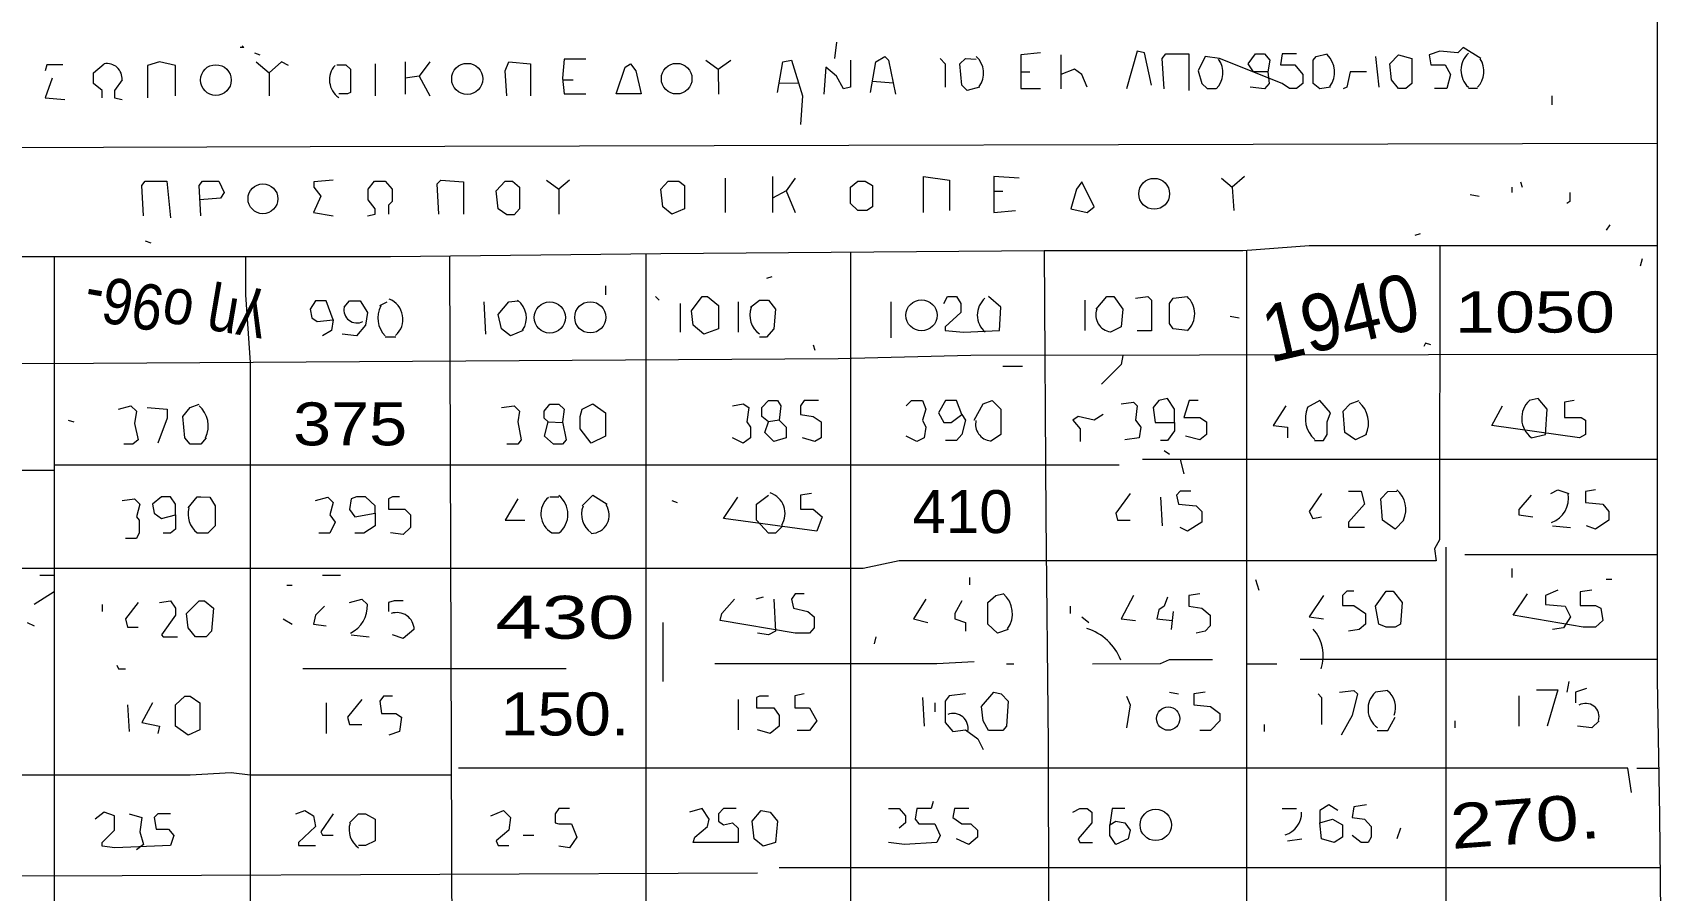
# Model space of a CAD drawing. Header units: metres. Extents: x 0.1 to 48.1, y 1.3 to 34.5.
# Drawn here: x 38.8 to 44.87, y 9.14 to 12.33 of the extents above; entities that cross this region are included whole.
import ezdxf

# ---------------------------------------------------------------- set-up
doc = ezdxf.new("R2010")
doc.units = ezdxf.units.M
for name, color, linetype, lineweight in [('P2D_GRAMMES', 7, 'Continuous', 18), ('P2D_MIKRA', 8, 'Continuous', 13), ('P2D_TOXA', 7, 'Continuous', 18)]:
    doc.layers.add(name, color=color, linetype=linetype, lineweight=lineweight)
doc.layers.add('P2D_KEIMENA', color=7, linetype='Continuous')
doc.styles.add('ARIAL', font='arial.ttf')

msp = doc.modelspace()

# ---------------------------------------------------------------- linework, layer by layer
at = {"layer": 'P2D_GRAMMES'}
for p, q in [((39.632644, 12.217932), (39.680912, 12.178037)), ((40.073826, 12.211283), (40.073826, 12.091597)), ((40.184912, 12.217932), (40.184912, 12.098246)), ((40.277618, 12.217932), (40.237723, 12.164738)), ((42.620087, 12.244529), (42.620087, 12.118194)), ((43.788403, 12.23788), (43.801702, 12.124843)), ((40.237723, 12.164738), (40.184912, 12.158089)), ((40.237723, 12.164738), (40.277618, 12.091597)), ((40.770471, 12.150884), (40.809555, 12.151541)), ((41.348141, 12.191335), (41.349595, 12.098246)), ((41.57357, 12.138923), (41.64611, 12.140079)), ((41.920755, 12.147), (41.997524, 12.140469)), ((42.471859, 12.180574), (42.505105, 12.180574)), ((44.167408, 12.118731), (44.134162, 12.118731)), ((40.709817, 11.779084), (40.756361, 11.745838)), ((40.796257, 11.779084), (40.756361, 11.745838)), ((41.373757, 11.785733), (41.373757, 11.659398)), ((41.549208, 11.792382), (41.549208, 11.659398)), ((43.216571, 11.785733), (43.256466, 11.752487)), ((43.30301, 11.792382), (43.256466, 11.752487)), ((40.756361, 11.745838), (40.756361, 11.652749)), ((41.600812, 11.739188), (41.634058, 11.659398)), ((42.37212, 11.737526), (42.405366, 11.737526)), ((43.256466, 11.752487), (43.263115, 11.666047)), ((38.881365, 11.494585), (38.881365, 5.339727)), ((41.839798, 11.51053), (41.839828, 5.322696)), ((43.309319, 11.516946), (43.309673, 5.374423)), ((40.09144, 11.313639), (40.118037, 11.326937)), ((40.477094, 11.326937), (40.483743, 11.207251)), ((41.206956, 11.320288), (41.206956, 11.213901)), ((41.422541, 11.326937), (41.422541, 11.213901)), ((41.989008, 11.326937), (41.989008, 11.193953)), ((42.709281, 11.333586), (42.709281, 11.22055)), ((43.249817, 11.273743), (43.283063, 11.267094)), ((40.151283, 11.195307), (40.111387, 11.195307)), ((40.716466, 10.88144), (40.770156, 10.878957)), ((41.574215, 10.888089), (41.534319, 10.88144)), ((44.83505, 10.741728), (42.924005, 10.741728)), ((43.063639, 10.741727), (43.076937, 10.688613)), ((38.881365, 10.700789), (35.61054, 10.700443)), ((42.837565, 10.720882), (38.881365, 10.720882)), ((40.723115, 10.603205), (40.756361, 10.603205)), ((42.990497, 10.602173), (42.997147, 10.495785)), ((40.756361, 10.467484), (40.729764, 10.467484)), ((44.446675, 10.495785), (44.513168, 10.489136)), ((44.050659, 10.415995), (44.050681, 5.378898)), ((44.83505, 10.387162), (44.120864, 10.387162)), ((38.828089, 10.3119), (38.881365, 10.3119)), ((41.141913, 10.136728), (41.141913, 9.917304)), ((43.037042, 10.176623), (43.030393, 10.110131)), ((39.985052, 10.090183), (40.051545, 10.083534)), ((40.782958, 9.96407), (39.805524, 9.96407)), ((43.309407, 9.982477), (43.422696, 9.982477)), ((44.83505, 9.998679), (43.509136, 9.998679)), ((39.153901, 9.830864), (39.16055, 9.731126)), ((39.891963, 9.837513), (39.891963, 9.724476)), ((41.422541, 9.850812), (41.422541, 9.737775)), ((43.834948, 9.884058), (43.788403, 9.877408)), ((44.320951, 9.86411), (44.320951, 9.751073)), ((44.759188, 9.595288), (44.840636, 9.595316)), ((43.462592, 9.325524), (43.515785, 9.332173)), ((44.84561, 9.224882), (41.574215, 9.224815))]:
    msp.add_line(p, q, dxfattribs=at)
for points in [[(44.83505, 13.075681), (44.83505, 9.923953), (44.84364, 9.418613), (44.852229, 8.574162), (44.869033, 8.401283), (44.869033, 5.379884), (44.213953, 5.379884), (42.485157, 5.369445), (41.168613, 5.359006), (40.796257, 5.359006), (40.357408, 5.349367), (39.173848, 5.339727), (36.680393, 5.339727), (36.653796, 5.322083), (35.68301, 5.322083), (35.633046, 5.335995), (35.620864, 10.322906), (35.608682, 10.768403), (35.608682, 13.019162), (36.254843, 13.019162)], [(42.957251, 12.131492), (42.930654, 12.251178), (42.904058, 12.257827), (42.864162, 12.118194)], [(44.180707, 12.23123), (44.114215, 12.271126), (44.094267, 12.251178), (44.027775, 12.257827), (43.98788, 12.244529), (43.994529, 12.206942), (44.047723, 12.206942), (44.06767, 12.171387), (44.054372, 12.118731), (44.007827, 12.118731), (44.007827, 12.118731)], [(39.060693, 12.084948), (39.060693, 12.111545), (39.02768, 12.138141), (39.02768, 12.178037), (39.067461, 12.211283)], [(39.331971, 12.091597), (39.331971, 12.204634), (39.273586, 12.217932), (39.227912, 12.204634), (39.227912, 12.084948)], [(39.75233, 12.204634), (39.725733, 12.217932), (39.680912, 12.178037), (39.680912, 12.091597)], [(39.931859, 12.206942), (39.965105, 12.206942), (39.982905, 12.191335), (39.982905, 12.104895), (39.971754, 12.099052), (39.938508, 12.099052)], [(40.563534, 12.091597), (40.556885, 12.184686), (40.570183, 12.217932), (40.650253, 12.211283), (40.650253, 12.091597)], [(40.856099, 12.228609), (40.776309, 12.228609), (40.76966, 12.158089), (40.776309, 12.099052), (40.856099, 12.099052)], [(41.301597, 12.224581), (41.348141, 12.191335), (41.394686, 12.224581)], [(41.567565, 12.104895), (41.587513, 12.217932), (41.620759, 12.224581), (41.660654, 12.091597), (41.653138, 11.985209)], [(41.839828, 12.224581), (41.839828, 12.124843), (41.813586, 12.118194), (41.78699, 12.164738), (41.747094, 12.197984), (41.740445, 12.098246)], [(41.913325, 12.104895), (41.933272, 12.217932), (41.966518, 12.23788), (41.979817, 12.224581), (42.006414, 12.098246)], [(42.172644, 12.23123), (42.190597, 12.211283), (42.190597, 12.124843)], [(42.318927, 12.124843), (42.272382, 12.111545), (42.252435, 12.131492), (42.245785, 12.211283), (42.265733, 12.23123), (42.305628, 12.228609)], [(42.545, 12.251178), (42.471859, 12.244529), (42.471859, 12.118731), (42.545, 12.118731)], [(43.003796, 12.118194), (42.997147, 12.23123), (43.010445, 12.247607), (43.095645, 12.247607), (43.095645, 12.111545)], [(43.495838, 12.247607), (43.442644, 12.247607), (43.435995, 12.206942), (43.489188, 12.206942), (43.519469, 12.171387), (43.519469, 12.138141), (43.495838, 12.118731), (43.469241, 12.118731), (43.442644, 12.138141), (43.209921, 12.23123), (43.156728, 12.23788), (43.130131, 12.184686), (43.143429, 12.138141), (43.163377, 12.118731), (43.196623, 12.118731)], [(43.622173, 12.124843), (43.582277, 12.118194), (43.556989, 12.138141), (43.556989, 12.224581), (43.568979, 12.23788), (43.608874, 12.247607)], [(39.133953, 12.15144), (39.105643, 12.111545), (39.105643, 12.084948), (39.133953, 12.078298)], [(42.71788, 12.124843), (42.697932, 12.171387), (42.671335, 12.191335), (42.620087, 12.171387)], [(43.38945, 12.180574), (43.394309, 12.138141), (43.376152, 12.118194), (43.322958, 12.124843)], [(44.83505, 11.915331), (39.83212, 11.902086), (35.608682, 11.888841)], [(39.213743, 11.646099), (39.207094, 11.759136), (39.220393, 11.774943), (39.300183, 11.774943), (39.313482, 11.63945)], [(39.426518, 11.646099), (39.419869, 11.759136), (39.433168, 11.774943), (39.49301, 11.774943), (39.512958, 11.732539), (39.49966, 11.712592), (39.423033, 11.705346)], [(39.91856, 11.779084), (39.845788, 11.772435), (39.845788, 11.752487), (39.872016, 11.719241), (39.845419, 11.659398), (39.91856, 11.646099)], [(40.044895, 11.646099), (40.073826, 11.652749), (40.073826, 11.672696), (40.047918, 11.705942), (40.047918, 11.745838), (40.071492, 11.774943), (40.111387, 11.774943), (40.1376, 11.745838), (40.1376, 11.699293), (40.124095, 11.685995), (40.124095, 11.652749), (40.124095, 11.652749)], [(40.310864, 11.652749), (40.304215, 11.765785), (40.317513, 11.779084), (40.402017, 11.772435), (40.402017, 11.652749)], [(41.634058, 11.785733), (41.600812, 11.739188), (41.549208, 11.712592)], [(42.110972, 11.659398), (42.110972, 11.792382), (42.206646, 11.779084), (42.206646, 11.666047)], [(42.465209, 11.785733), (42.37212, 11.792382), (42.37212, 11.659398), (42.451911, 11.666047)], [(44.027775, 11.535498), (44.027254, 10.442592), (44.007827, 10.409346), (44.014476, 10.364778), (42.019712, 10.364778), (41.886728, 10.336744), (35.620492, 10.336489)], [(44.83505, 11.535498), (43.542382, 11.535498), (43.296361, 11.515915), (42.558298, 11.515915), (41.135366, 11.50525), (40.131335, 11.494585), (38.748298, 11.494585), (38.14322, 11.487165), (36.647694, 11.479745)], [(39.592749, 11.494585), (39.592549, 11.353534), (39.609335, 11.10151), (39.609486, 5.343275)], [(40.350645, 11.496915), (40.360386, 8.560864), (40.370088, 8.128665), (40.370088, 6.639241), (40.370372, 5.349651)], [(41.078941, 11.504651), (41.078993, 9.671283), (41.078993, 8.188508), (41.103578, 7.942487), (41.103578, 6.094005), (41.115241, 5.601963), (41.126904, 5.316047)], [(42.558298, 11.515915), (42.564251, 10.529031), (42.572921, 9.684581), (42.581626, 5.370027)], [(42.185942, 11.320288), (42.199241, 11.346885), (42.232487, 11.346885), (42.248625, 11.320288), (42.248625, 11.287042), (42.190597, 11.233848), (42.190597, 11.22055), (42.259084, 11.213901), (42.392068, 11.22055), (42.397985, 11.30699), (42.352173, 11.346885)], [(42.751126, 11.30034), (42.791021, 11.346885), (42.817618, 11.346885), (42.850864, 11.30034), (42.844215, 11.233848), (42.804319, 11.213901)], [(42.897408, 11.340236), (42.943953, 11.346885), (42.957413, 11.333586), (42.957413, 11.219818), (42.904058, 11.219818)], [(43.090236, 11.22055), (43.037042, 11.227199), (43.024456, 11.247147), (43.024456, 11.320288), (43.037042, 11.340236), (43.090236, 11.346885)], [(39.958455, 11.30699), (39.978403, 11.330262), (40.018298, 11.330262), (40.044895, 11.287042), (40.038246, 11.240497), (40.005, 11.200602), (39.951806, 11.207251)], [(40.623377, 11.22055), (40.576832, 11.200602), (40.543586, 11.227199), (40.530288, 11.280393), (40.570183, 11.326937), (40.603429, 11.330262)], [(41.467827, 11.30699), (41.501073, 11.333586), (41.534319, 11.333586), (41.560916, 11.30034), (41.554267, 11.227199), (41.52767, 11.195307), (41.501073, 11.195307)], [(39.91856, 11.260445), (39.911911, 11.22055), (39.878665, 11.200602)], [(44.83505, 11.131002), (42.285681, 11.127569), (41.793639, 11.115885), (39.027565, 11.097682), (35.608682, 11.08773)], [(42.850854, 11.12833), (42.844215, 11.094215), (42.771073, 11.021073)], [(39.120654, 10.927984), (39.167199, 10.941283), (39.187147, 10.921335), (39.180497, 10.874791), (39.193796, 10.814948), (39.173848, 10.797943), (39.140602, 10.797943), (39.140602, 10.797943)], [(39.227042, 10.934634), (39.301543, 10.927984), (39.301543, 10.894738), (39.266937, 10.801649)], [(39.446466, 10.821597), (39.426518, 10.797943), (39.386623, 10.797943), (39.366675, 10.821597), (39.360026, 10.901387), (39.386623, 10.934634), (39.419869, 10.946787)], [(40.543586, 10.934634), (40.590131, 10.941283), (40.610079, 10.921335), (40.603429, 10.88144), (40.616728, 10.814948), (40.603429, 10.797943), (40.563534, 10.797943), (40.563534, 10.797943)], [(41.401335, 10.941283), (41.44123, 10.947932), (41.461178, 10.934634), (41.454529, 10.88144), (41.467827, 10.861492), (41.467827, 10.821597), (41.44123, 10.801649), (41.401335, 10.821597)], [(41.720497, 10.960108), (41.667304, 10.960108), (41.653138, 10.941283), (41.653138, 10.908037), (41.70055, 10.901387), (41.729814, 10.88144), (41.729814, 10.821597), (41.707199, 10.808298), (41.660654, 10.821597)], [(42.046309, 10.941283), (42.066257, 10.960108), (42.106152, 10.960108), (42.11945, 10.927984), (42.106152, 10.888089), (42.11945, 10.861492), (42.112801, 10.821597), (42.086204, 10.808298), (42.046309, 10.828246)], [(42.298979, 10.888089), (42.332225, 10.947932), (42.365471, 10.960108), (42.397985, 10.927984), (42.397985, 10.834895), (42.358822, 10.808298)], [(42.844215, 10.947932), (42.890759, 10.954581), (42.904058, 10.941283), (42.897408, 10.888089), (42.917356, 10.861492), (42.910707, 10.821597), (42.857513, 10.814948), (42.857513, 10.814948)], [(43.130131, 10.960108), (43.096885, 10.960108), (43.076937, 10.897643), (43.13678, 10.897643), (43.161604, 10.88144), (43.161604, 10.834895), (43.13678, 10.814948), (43.083586, 10.828246)], [(43.455942, 10.941283), (43.409398, 10.868141), (43.461705, 10.861492), (43.461705, 10.821597)], [(43.56233, 10.812567), (43.595576, 10.812567), (43.60929, 10.834895), (43.60929, 10.88144), (43.622173, 10.914686), (43.582277, 10.96123), (43.535733, 10.934634)], [(43.755157, 10.834895), (43.715262, 10.814948), (43.675366, 10.841545), (43.668717, 10.921335), (43.695314, 10.947932), (43.72856, 10.960108)], [(44.526466, 10.96123), (44.490717, 10.954581), (44.490717, 10.897643), (44.553063, 10.897643), (44.568467, 10.888089), (44.568467, 10.834895), (44.546414, 10.821597), (44.220602, 10.868141), (44.260497, 10.941283)], [(44.366885, 10.821597), (44.420079, 10.834895), (44.426728, 10.927984), (44.393482, 10.96788), (44.360236, 10.96123)], [(42.252435, 10.908037), (42.265733, 10.888089), (42.252435, 10.834895), (42.232487, 10.812567), (42.192592, 10.812567)], [(42.777723, 10.908037), (42.744476, 10.888089), (42.684634, 10.901387), (42.664686, 10.888089), (42.692255, 10.854843), (42.692255, 10.808298)], [(43.042055, 10.878858), (43.042055, 10.848194), (43.017094, 10.812567), (42.990497, 10.812567)], [(43.103534, 10.6237), (43.063639, 10.6237), (43.05034, 10.608822), (43.05699, 10.575576), (43.123482, 10.568927), (43.144081, 10.548979), (43.144081, 10.509084), (43.090236, 10.475838), (43.063639, 10.489136)], [(43.688665, 10.6237), (43.735209, 10.6237), (43.748508, 10.575576), (43.688542, 10.509084), (43.688542, 10.489642), (43.748508, 10.489642)], [(43.894791, 10.515733), (43.861545, 10.482487), (43.815, 10.515733), (43.808351, 10.595524), (43.834948, 10.62212), (43.868194, 10.6237)], [(44.440026, 10.615471), (44.466623, 10.62877), (44.506518, 10.615471)], [(44.606257, 10.62877), (44.568467, 10.62212), (44.568467, 10.582225), (44.632853, 10.575576), (44.654952, 10.548979), (44.654952, 10.515733), (44.606257, 10.482487), (44.57301, 10.495785)], [(39.133953, 10.588874), (39.180497, 10.595524), (39.200445, 10.575576), (39.187147, 10.529031), (39.197376, 10.515733), (39.197376, 10.469188), (39.187147, 10.447903), (39.147251, 10.447903), (39.147251, 10.447903)], [(39.379974, 10.562277), (39.41322, 10.603205), (39.426518, 10.603205), (39.459764, 10.602173), (39.479712, 10.568927), (39.479712, 10.495785), (39.453115, 10.467484), (39.41322, 10.467484)], [(39.852068, 10.588874), (39.898613, 10.602173), (39.91856, 10.582225), (39.905262, 10.535681), (39.925209, 10.509084), (39.905262, 10.467484), (39.865366, 10.467484), (39.865366, 10.467484)], [(40.164581, 10.603205), (40.137984, 10.603205), (40.124095, 10.595524), (40.124095, 10.557388), (40.184529, 10.557388), (40.205685, 10.535681), (40.205685, 10.489136), (40.17788, 10.462539), (40.131335, 10.469188)], [(40.603429, 10.595524), (40.556885, 10.516252), (40.629708, 10.516252), (40.629708, 10.516252)], [(40.842801, 10.568927), (40.882696, 10.608822), (40.93589, 10.575576)], [(41.693901, 10.615471), (41.653138, 10.608822), (41.653138, 10.557388), (41.70055, 10.557388), (41.733796, 10.529031), (41.713848, 10.475838), (41.368089, 10.522382), (41.421283, 10.602173)], [(41.587513, 10.495785), (41.560916, 10.467484), (41.534319, 10.467484), (41.489548, 10.515733), (41.489548, 10.575576), (41.534319, 10.608822)], [(42.877461, 10.615471), (42.824267, 10.54233), (42.830916, 10.516252), (42.877461, 10.516252)], [(43.588927, 10.615471), (43.542382, 10.548979), (43.555681, 10.522382), (43.588927, 10.529031)], [(44.366885, 10.608822), (44.320951, 10.555628), (44.320951, 10.535681), (44.373534, 10.529031)], [(39.331971, 10.535681), (39.331971, 10.482487), (39.313482, 10.467484), (39.286885, 10.467484)], [(40.073826, 10.54233), (40.073826, 10.495785), (40.031597, 10.467484), (39.998351, 10.467484)], [(44.592958, 10.256414), (44.54868, 10.249764), (44.54868, 10.1994), (44.606257, 10.1994), (44.626204, 10.189921), (44.632853, 10.143377), (44.606257, 10.119127), (44.559712, 10.119127), (44.300393, 10.163325), (44.353586, 10.243115)], [(44.466623, 10.256414), (44.420512, 10.236466), (44.420512, 10.20322), (44.49322, 10.196571), (44.513168, 10.156675), (44.486571, 10.11678), (44.446675, 10.110131)], [(38.881365, 10.249764), (38.808141, 10.20322), (38.808141, 10.20322)], [(39.193796, 10.209869), (39.147251, 10.150026), (39.153901, 10.119127), (39.193796, 10.119127)], [(39.273586, 10.209869), (39.313482, 10.216518), (39.331971, 10.189921), (39.331971, 10.163325), (39.280236, 10.090183), (39.286885, 10.082633), (39.340079, 10.082633)], [(39.885314, 10.196571), (39.852068, 10.163325), (39.845419, 10.130079), (39.891963, 10.123429)], [(39.978403, 10.209869), (40.024948, 10.223168), (40.044895, 10.20322)], [(40.17788, 10.217022), (40.144634, 10.217022), (40.124095, 10.209869), (40.124095, 10.176623)], [(41.667304, 10.242118), (41.634058, 10.242118), (41.620759, 10.223168), (41.627408, 10.189921), (41.680602, 10.176623), (41.704411, 10.156675), (41.704411, 10.11678), (41.687251, 10.096832), (41.634058, 10.096832), (41.354791, 10.143377), (41.36144, 10.169974), (41.407984, 10.223168)], [(41.554267, 10.223168), (41.560916, 10.103482), (41.534319, 10.090183), (41.494424, 10.096832)], [(42.11945, 10.223168), (42.072906, 10.150026), (42.126099, 10.136728)], [(42.252435, 10.216518), (42.22655, 10.169974), (42.22655, 10.150026), (42.26601, 10.136728), (42.26601, 10.103482)], [(42.425314, 10.110131), (42.385419, 10.096832), (42.348848, 10.130079), (42.348848, 10.209869), (42.37877, 10.236466), (42.405366, 10.242118)], [(42.890759, 10.236466), (42.844215, 10.150026), (42.897408, 10.143377)], [(43.017094, 10.229817), (43.003796, 10.196571), (42.983848, 10.183272), (42.977199, 10.150026), (43.033684, 10.143048)], [(43.13678, 10.243115), (43.095645, 10.236466), (43.095645, 10.196571), (43.143429, 10.189921), (43.174885, 10.163325), (43.174885, 10.123429), (43.156728, 10.103482), (43.123482, 10.096832)], [(43.595576, 10.236466), (43.542382, 10.156675), (43.595576, 10.150026)], [(43.708613, 10.25263), (43.682016, 10.25263), (43.666541, 10.236466), (43.666541, 10.1994), (43.708613, 10.1994), (43.75193, 10.169974), (43.75193, 10.130079), (43.72856, 10.110131), (43.688665, 10.103482)], [(42.697932, 10.156675), (42.724529, 10.136728), (42.724529, 10.136728)], [(40.217775, 10.110131), (40.17788, 10.076885), (40.137984, 10.090183)], [(42.298979, 9.990445), (42.159346, 9.982477), (41.334843, 9.982477)], [(42.737827, 9.982477), (42.990497, 9.983796), (43.023743, 9.998679), (43.183325, 9.998679)], [(44.57301, 9.890707), (44.531934, 9.877408), (44.531934, 9.837513)], [(39.24699, 9.837513), (39.207094, 9.764372), (39.273586, 9.751073), (39.266937, 9.724476)], [(40.024948, 9.850812), (39.971754, 9.784319), (39.978403, 9.757723), (40.024948, 9.757723)], [(40.137984, 9.862032), (40.104738, 9.862032), (40.09144, 9.844162), (40.098089, 9.797847), (40.151283, 9.797847), (40.17123, 9.784319), (40.164581, 9.731126), (40.124686, 9.717827)], [(41.534319, 9.862032), (41.501073, 9.862032), (41.489548, 9.857461), (41.489548, 9.819228), (41.554267, 9.819228), (41.574215, 9.790969), (41.574215, 9.751073), (41.540969, 9.724476), (41.494424, 9.737775)], [(41.667304, 9.870759), (41.632133, 9.86411), (41.632133, 9.819228), (41.687251, 9.819228), (41.713848, 9.771021), (41.687251, 9.735097), (41.640707, 9.735097), (41.640707, 9.735097)], [(42.106152, 9.857461), (42.112801, 9.751073), (42.112801, 9.751073)], [(42.265733, 9.870759), (42.20589, 9.86411), (42.190597, 9.844162), (42.190597, 9.764372), (42.219188, 9.731126), (42.265733, 9.737775), (42.312277, 9.704529), (42.332225, 9.664634)], [(42.864162, 9.862032), (42.877461, 9.830864), (42.864162, 9.744424)], [(43.156728, 9.877408), (43.11442, 9.870759), (43.11442, 9.830864), (43.176675, 9.824215), (43.21041, 9.797618), (43.21041, 9.771021), (43.176675, 9.735097), (43.13678, 9.735097)], [(43.575628, 9.870759), (43.588927, 9.857461), (43.588927, 9.757723)], [(43.655419, 9.877408), (43.708613, 9.884058), (43.721911, 9.870759), (43.701963, 9.790969), (43.662068, 9.717827)], [(44.386832, 9.885886), (44.466623, 9.885886), (44.426728, 9.751073)], [(43.795052, 9.735097), (43.834948, 9.735097), (43.861545, 9.784319)], [(44.619555, 9.771021), (44.592958, 9.744424), (44.539764, 9.751073)], [(44.739241, 9.505052), (44.725942, 9.595288), (40.384005, 9.595288)], [(40.357039, 9.569814), (39.609375, 9.569793), (39.539555, 9.578194), (39.386623, 9.569793), (38.136571, 9.569793), (38.050131, 9.558246), (38.016885, 9.571545), (38.010236, 9.551597)], [(42.146047, 9.471806), (42.139398, 9.445254), (42.086204, 9.445254), (42.079555, 9.405314), (42.092853, 9.388316), (42.152696, 9.388316), (42.172644, 9.345471), (42.159346, 9.319616), (42.03966, 9.312225), (41.979817, 9.318874)], [(39.313482, 9.426029), (39.266937, 9.426029), (39.253449, 9.411963), (39.260288, 9.369236), (39.306832, 9.369236), (39.32678, 9.345471), (39.313482, 9.307683), (39.107356, 9.298927), (39.060693, 9.305576), (39.060693, 9.318874), (39.105643, 9.365419), (39.105643, 9.418613), (39.067461, 9.431911), (39.034215, 9.405314)], [(39.16055, 9.425262), (39.207094, 9.411963), (39.200445, 9.35877), (39.213743, 9.312225), (39.187147, 9.292277)], [(39.778927, 9.425262), (39.812173, 9.43856), (39.845419, 9.418613), (39.852068, 9.378717), (39.78931, 9.318874), (39.78931, 9.307683), (39.852068, 9.307683)], [(39.91856, 9.425262), (39.872016, 9.35877), (39.878665, 9.346324), (39.91856, 9.346324)], [(39.978403, 9.392016), (40.011649, 9.425262), (40.038246, 9.426029), (40.073826, 9.405314), (40.073826, 9.325524), (40.038246, 9.307683), (40.011649, 9.307683)], [(40.503691, 9.418613), (40.550236, 9.43856), (40.576832, 9.411963), (40.570183, 9.365419), (40.523639, 9.325524), (40.530288, 9.307683), (40.570183, 9.307683)], [(40.796257, 9.445254), (40.756361, 9.445254), (40.743063, 9.425262), (40.743063, 9.392016), (40.756361, 9.388316), (40.802906, 9.388316), (40.822853, 9.338822), (40.796257, 9.298927), (40.756361, 9.305576)], [(41.414634, 9.445254), (41.368089, 9.445254), (41.349595, 9.425262), (41.349595, 9.398665), (41.368089, 9.385366), (41.401335, 9.392016), (41.422541, 9.372068), (41.422541, 9.319616), (41.255052, 9.319616), (41.261702, 9.338822), (41.308246, 9.378717), (41.314895, 9.405314), (41.288298, 9.445209), (41.241754, 9.431911)], [(42.279031, 9.445254), (42.225838, 9.445254), (42.219188, 9.411963), (42.252435, 9.388316), (42.285681, 9.388316), (42.310338, 9.365419), (42.310338, 9.338822), (42.279031, 9.312225), (42.232487, 9.332173)], [(42.664686, 9.431911), (42.691283, 9.445254), (42.71788, 9.445254), (42.735611, 9.431911), (42.735611, 9.392016), (42.684634, 9.332173), (42.691283, 9.319616), (42.737827, 9.319616)], [(42.857513, 9.445254), (42.810969, 9.445254), (42.802496, 9.385366)], [(43.442644, 9.445254), (43.495838, 9.445254), (43.495838, 9.445254)], [(43.64877, 9.43856), (43.615524, 9.458508), (43.582277, 9.43856), (43.582277, 9.392016)], [(43.755157, 9.458508), (43.708613, 9.451859), (43.701963, 9.411963), (43.748508, 9.405314), (43.772633, 9.378717), (43.772633, 9.338822), (43.761806, 9.319616), (43.735209, 9.319616), (43.701963, 9.345471)], [(41.494424, 9.20575), (39.133953, 9.19582), (35.623641, 9.185859)]]:
    msp.add_lwpolyline(points, dxfattribs=at)
for points in [[(41.02233, 12.211283), (41.042277, 12.184686), (41.062225, 12.099052), (40.969136, 12.099052), (41.002382, 12.197984)], [(43.38945, 12.180574), (43.336257, 12.180574), (43.316309, 12.211283), (43.342906, 12.247607), (43.376152, 12.247607), (43.396099, 12.224581)], [(43.874843, 12.244529), (43.924158, 12.23123), (43.924158, 12.138141), (43.90144, 12.118731), (43.874843, 12.118731), (43.848246, 12.15144), (43.841597, 12.211283)], [(40.556885, 11.774943), (40.583482, 11.774943), (40.610079, 11.752487), (40.610079, 11.672696), (40.590131, 11.64985), (40.563534, 11.64985), (40.530288, 11.672696), (40.523639, 11.739188)], [(41.161963, 11.774943), (41.201859, 11.774943), (41.22243, 11.759136), (41.22243, 11.672696), (41.175262, 11.652749), (41.142016, 11.679346), (41.135366, 11.745838)], [(41.86678, 11.774943), (41.893377, 11.774943), (41.920407, 11.759136), (41.920407, 11.679346), (41.900026, 11.666712), (41.86678, 11.666712), (41.839828, 11.692644), (41.839828, 11.752487)], [(42.697932, 11.772435), (42.677984, 11.745838), (42.658037, 11.672696), (42.71788, 11.659398), (42.744476, 11.679346)], [(41.288298, 11.346885), (41.308246, 11.346885), (41.349595, 11.313639), (41.349595, 11.227199), (41.294948, 11.207251), (41.255052, 11.240497), (41.248403, 11.293691)], [(39.91856, 11.260445), (39.891963, 11.330262), (39.852068, 11.330262), (39.83212, 11.30034), (39.83877, 11.267094), (39.858717, 11.253796)], [(40.716466, 10.88144), (40.702059, 10.894738), (40.702059, 10.921335), (40.723115, 10.946787), (40.756361, 10.946787), (40.776309, 10.927984), (40.76966, 10.88144), (40.782958, 10.814948), (40.76966, 10.797943), (40.736414, 10.797943), (40.703168, 10.828246)], [(40.882696, 10.947932), (40.929399, 10.914686), (40.929399, 10.828246), (40.876047, 10.801649), (40.835158, 10.854843), (40.835158, 10.901387), (40.842801, 10.927984)], [(41.534319, 10.88144), (41.509687, 10.901387), (41.509687, 10.934634), (41.534319, 10.960108), (41.567565, 10.960108), (41.580864, 10.941283), (41.574215, 10.888089), (41.600812, 10.861492), (41.600812, 10.821597), (41.554267, 10.808298), (41.521021, 10.841545)], [(42.252435, 10.908037), (42.232487, 10.960108), (42.192592, 10.960108), (42.165995, 10.914686), (42.185942, 10.878858), (42.212539, 10.878858)], [(43.042055, 10.878858), (43.042055, 10.927984), (43.017094, 10.96788), (42.983848, 10.96123), (42.963901, 10.934634), (42.97055, 10.878858)], [(39.331971, 10.535681), (39.331971, 10.575576), (39.313482, 10.603205), (39.280236, 10.603205), (39.24699, 10.575576), (39.253639, 10.54233), (39.280236, 10.522382)], [(40.073826, 10.54233), (40.073826, 10.568927), (40.038246, 10.603205), (40.005, 10.603205), (39.985052, 10.595524), (39.978403, 10.555628), (39.998351, 10.529031)], [(39.419869, 10.217022), (39.439817, 10.217022), (39.473063, 10.189921), (39.466414, 10.103482), (39.446466, 10.082633), (39.406571, 10.082633), (39.379974, 10.11678), (39.373325, 10.169974)], [(43.828298, 10.25263), (43.854895, 10.25263), (43.888141, 10.209869), (43.881492, 10.130079), (43.861545, 10.119127), (43.828298, 10.119127), (43.801702, 10.130079), (43.788403, 10.196571)], [(39.366675, 9.862032), (39.386623, 9.862032), (39.422616, 9.837513), (39.422616, 9.737775), (39.379974, 9.717827), (39.331971, 9.751073), (39.331971, 9.830864)], [(42.37212, 9.877408), (42.398717, 9.870759), (42.425314, 9.844162), (42.418665, 9.751073), (42.405366, 9.735097), (42.352173, 9.735097), (42.332225, 9.771021), (42.325576, 9.824215)], [(41.507723, 9.43856), (41.540969, 9.431911), (41.567565, 9.398665), (41.560916, 9.318874), (41.514372, 9.305576), (41.481126, 9.332173), (41.474476, 9.398665)], [(43.582277, 9.392016), (43.628822, 9.405314), (43.666541, 9.385366), (43.666541, 9.338822), (43.635471, 9.318874), (43.588927, 9.332173)], [(42.802496, 9.385366), (42.824267, 9.398665), (42.857513, 9.392016), (42.877461, 9.365419), (42.870812, 9.332173), (42.824267, 9.312225), (42.802496, 9.345471)]]:
    msp.add_lwpolyline(points, close=True, dxfattribs=at)
at = {"layer": 'P2D_MIKRA'}
for p, q in [((41.78699, 12.291073), (41.78034, 12.23123)), ((39.625995, 12.251178), (39.645942, 12.244529)), ((44.444426, 12.091597), (44.444426, 12.058351)), ((44.32699, 11.772435), (44.333639, 11.752487)), ((44.140812, 11.72589), (44.174058, 11.719241)), ((44.294804, 11.752487), (44.294804, 11.732539)), ((44.65945, 11.612853), (44.646152, 11.592906)), ((39.220393, 11.55301), (39.24034, 11.546361)), ((43.954634, 11.579607), (43.934686, 11.572958)), ((44.779136, 11.486518), (44.772487, 11.459921)), ((41.547618, 11.420026), (41.52767, 11.413377)), ((40.929399, 11.38678), (40.929399, 11.353534)), ((41.115419, 11.346885), (41.128717, 11.333586)), ((41.70055, 11.167356), (41.707199, 11.147408)), ((42.405366, 11.08773), (42.478508, 11.08773)), ((38.934476, 10.888089), (38.954424, 10.88144)), ((43.003796, 10.775052), (43.023743, 10.761754)), ((41.175262, 10.588874), (41.195209, 10.582225)), ((44.294804, 10.336204), (44.294804, 10.302958)), ((39.745681, 10.274246), (39.765628, 10.274246)), ((39.878665, 10.3119), (39.945157, 10.3119)), ((42.281691, 10.302958), (42.281691, 10.276361)), ((43.342906, 10.296309), (43.356204, 10.256414)), ((44.646152, 10.296717), (44.666099, 10.296717)), ((39.060693, 10.20322), (39.060693, 10.176623)), ((41.514372, 10.229817), (41.487775, 10.223168)), ((42.654594, 10.196571), (42.654594, 10.169974)), ((38.781545, 10.136728), (38.808141, 10.123429)), ((39.732382, 10.150026), (39.765628, 10.130079)), ((41.933272, 10.083534), (41.926623, 10.056937)), ((42.418665, 9.982477), (42.445262, 9.982477)), ((44.506518, 9.917304), (44.499869, 9.877408)), ((42.152142, 9.837513), (42.152142, 9.804267)), ((43.023743, 9.877408), (43.05699, 9.870759)), ((44.083715, 9.771021), (44.083715, 9.744424)), ((43.375986, 9.757723), (43.375986, 9.731126)), ((40.623377, 9.346324), (40.663272, 9.346324)), ((43.881492, 9.372068), (43.868194, 9.332173))]:
    msp.add_line(p, q, dxfattribs=at)
for points in [[(39.57945, 12.277775), (39.586099, 12.271181), (39.572801, 12.271181)], [(38.914529, 12.206942), (38.854686, 12.206942), (38.848037, 12.184686)], [(38.874634, 12.158089), (38.848037, 12.084948), (38.921178, 12.078298)], [(43.755157, 12.180574), (43.695314, 12.180574), (43.682016, 12.124843), (43.668717, 12.118194)], [(44.511017, 11.732539), (44.511017, 11.699293), (44.499869, 11.692644)], [(43.994529, 11.167356), (43.974581, 11.174005), (43.967932, 11.160707)], [(39.114005, 9.977147), (39.120654, 9.96407), (39.147251, 9.96407)], [(41.979817, 9.445254), (42.019712, 9.445254), (42.043354, 9.418613), (42.043354, 9.392016), (42.019712, 9.372068)]]:
    msp.add_lwpolyline(points, dxfattribs=at)
at = {"layer": 'P2D_TOXA'}
for centre, radius in [((39.482506, 12.150613), 0.05707), ((40.415817, 12.155028), 0.057702), ((41.193696, 12.155852), 0.056907), ((42.966889, 11.728322), 0.057334), ((39.657155, 11.709762), 0.055391), ((40.722577, 11.268926), 0.058001), ((40.872826, 11.269437), 0.057862), ((42.102992, 11.276914), 0.057635), ((43.019197, 9.779268), 0.043237), ((42.972892, 9.384491), 0.05818)]:
    msp.add_circle(centre, radius, dxfattribs=at)
for centre, radius, start, end in [((39.078319, 12.15584), 0.055916, 355.477389, 101.081011), ((39.984037, 12.151349), 0.079789, 137.830153, 235.562919), ((42.250219, 12.175906), 0.083411, 323.380428, 48.200798), ((43.138205, 12.178728), 0.084318, 313.980695, 36.207058), ((43.544996, 12.179822), 0.09183, 324.534757, 45.369172), ((44.191789, 12.187285), 0.085512, 132.047983, 227.296476), ((44.106137, 12.183068), 0.085337, 316.46015, 32.857286), ((43.030982, 11.282541), 0.086648, 313.706359, 47.358219), ((40.006381, 11.296907), 0.04849, 168.119104, 296.873544), ((40.176802, 11.267021), 0.093244, 151.360596, 225.4366), ((40.096696, 11.262486), 0.080505, 311.414792, 68.512125), ((40.553275, 11.26722), 0.082209, 326.346331, 52.920753), ((41.548871, 11.276196), 0.083358, 159.195229, 235.26718), ((42.393224, 11.277762), 0.083239, 131.022055, 229.600154), ((42.814023, 11.278274), 0.063609, 160.667469, 261.427983), ((39.353482, 10.865682), 0.100579, 334.633775, 48.712736), ((43.633985, 10.894372), 0.105778, 157.717338, 227.944115), ((43.658501, 10.877076), 0.104587, 336.423628, 47.888549), ((44.421936, 10.894673), 0.090171, 132.83128, 233.008205), ((42.366123, 10.872546), 0.062447, 166.96626, 263.516461), ((43.809389, 10.556677), 0.092558, 334.385684, 50.796629), ((39.465979, 10.53875), 0.086893, 164.700489, 232.821366), ((40.769924, 10.539599), 0.080656, 130.507883, 240.301264), ((40.701346, 10.537855), 0.088521, 308.701254, 52.216551), ((40.923845, 10.538133), 0.083358, 159.195229, 235.26718), ((40.875409, 10.534768), 0.067731, 270.557192, 34.008395), ((41.516565, 10.541255), 0.079893, 327.344808, 71.798472), ((44.408138, 10.59866), 0.097919, 290.53628, 9.697027), ((39.935593, 10.196093), 0.109555, 295.032365, 3.730345), ((42.344226, 10.169069), 0.096712, 323.988861, 50.453618), ((40.15475, 10.108885), 0.064096, 1.132387, 109.068356), ((42.658697, 9.924167), 0.198307, 21.459956, 72.91985), ((43.44887, 10.013268), 0.146224, 340.564173, 42.374948), ((43.846558, 9.814546), 0.085475, 132.772282, 233.702184), ((43.785312, 9.820641), 0.078471, 338.731957, 51.949879), ((44.569507, 9.785952), 0.049863, 343.387853, 119.978318), ((42.220267, 9.742829), 0.055902, 348.7367, 110.995045), ((43.429143, 9.429387), 0.085509, 286.483921, 1.668514), ((40.060506, 9.367262), 0.083496, 163.222126, 234.436535)]:
    msp.add_arc(centre, radius, start, end, dxfattribs=at)

# ---------------------------------------------------------------- texts
at = {"layer": 'P2D_KEIMENA', "attachment_point": 7, "style": 'ARIAL'}
for s, insert, char_height, rotation in [('\\W0.85;γη ο96-', (39.682937, 11.368997), 0.16976, 170.3207115), ('\\W0.89;1940', (43.398781, 11.097756), 0.211312, 13.0682116), ('\\W1.23;270.', (44.073235, 9.292581), 0.16665, 4.3261584)]:
    msp.add_mtext(s, dxfattribs=dict(at, insert=insert, char_height=char_height, rotation=rotation))
for s, insert, char_height in [('\\W1.25;1050', (44.084293, 11.210576), 0.152932), ('\\W1.14;375', (39.768953, 10.791675), 0.159581), ('410', (42.069581, 10.465864), 0.159581), ('\\W1.39;430', (40.520314, 10.07356), 0.159581), ('\\W1.1;150.', (40.540262, 9.714503), 0.159581)]:
    msp.add_mtext(s, dxfattribs=dict(at, insert=insert, char_height=char_height))

doc.saveas('drawing.dxf')
